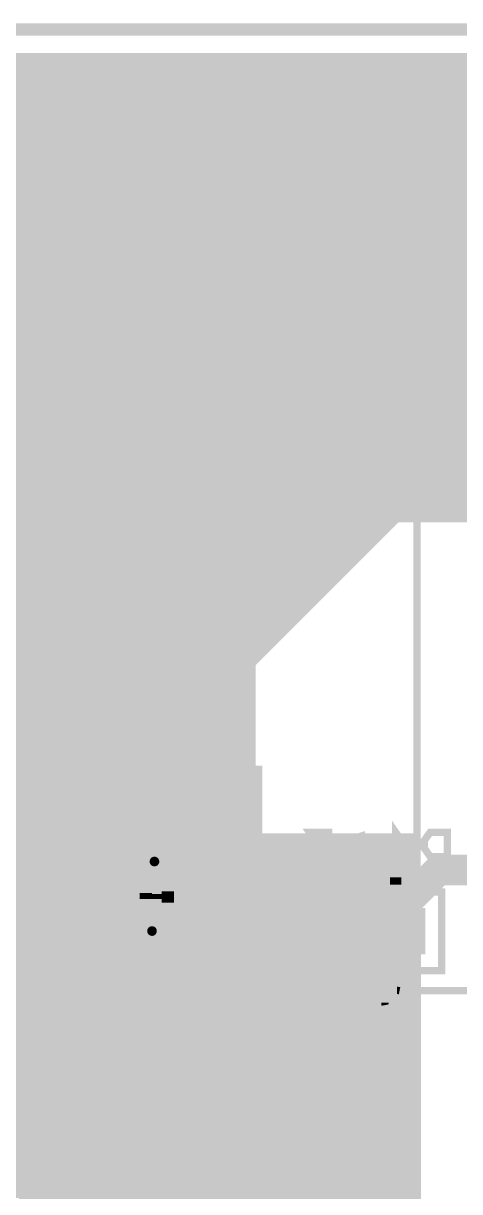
# Model space of a CAD drawing. Extents: x -20 to 155, y -92 to 168.
# Drawn here: x 30.21 to 39.3, y 143.8 to 168.13 of the extents above; entities that cross this region are included whole.
import ezdxf

# ---------------------------------------------------------------- set-up
doc = ezdxf.new("R2010")
doc.units = 0
doc.header["$MEASUREMENT"] = 0
doc.layers.get('0').update_dxf_attribs({"linetype": 'CONTINUOUS'})
for name, color, linetype in [('25-334-1_BOT', 7, 'CONTINUOUS'), ('25-334-1_DRD', 7, 'CONTINUOUS'), ('25-334-1_DRL', 2, 'CONTINUOUS'), ('25-334-1_IN1', 4, 'CONTINUOUS'), ('25-334-1_IN2', 3, 'CONTINUOUS'), ('25-334-1_SMB', 5, 'CONTINUOUS'), ('25-334-1_SMT', 10, 'CONTINUOUS'), ('25-334-1_SPB', 14, 'CONTINUOUS'), ('25-334-1_SSB', 12, 'CONTINUOUS'), ('25-334-1_SST', 11, 'CONTINUOUS'), ('25-334-1_TOP', 13, 'CONTINUOUS'), ('THRUHOLE_TAP', 7, 'CONTINUOUS')]:
    doc.layers.add(name, color=color, linetype=linetype)

# ---------------------------------------------------------------- blocks, each defined once
blk = doc.blocks.new('RECTANGLE_4')
blk.add_solid([(0.4064, 0.4826), (0.4064, -0.4826), (-0.4064, 0.4826), (-0.4064, -0.4826)])
blk = doc.blocks.new('ROUND_39')
at = {"const_width": 0.35052}
blk.add_lwpolyline([(-0.17526, 0, 1), (0.17526, 0, 1)], format="xyb", close=True, dxfattribs=at)
blk = doc.blocks.new('RECTANGLE_49')
blk.add_solid([(0.508, 0.9017), (0.508, -0.9017), (-0.508, 0.9017), (-0.508, -0.9017)])
blk = doc.blocks.new('RECTANGLE_66')
blk.add_solid([(0.72517, 0.32512), (0.72517, -0.32512), (-0.72517, 0.32512), (-0.72517, -0.32512)])
blk = doc.blocks.new('ROUND_85')
at = {"const_width": 0.10033}
blk.add_lwpolyline([(-0.050164, 0, 1), (0.050164, 0, 1)], format="xyb", close=True, dxfattribs=at)
blk = doc.blocks.new('ROUND_35')
at = {"const_width": 0.10033}
blk.add_lwpolyline([(-0.050164, 0, 1), (0.050164, 0, 1)], format="xyb", close=True, dxfattribs=at)

msp = doc.modelspace()

# ---------------------------------------------------------------- linework, layer by layer
at = {"layer": '25-334-1_BOT'}
for points, const_width in [([(57.785, 167.132), (6.985, 167.132), (6.985, 161.29), (-3.81, 150.495), (-3.81, 61.468)], 0.254), ([(30.2514, 167.132), (30.2514, 158.877)], 0.254), ([(30.48, 167.132), (30.48, 158.877)], 0.254), ([(30.7086, 167.132), (30.7086, 158.877)], 0.254), ([(30.9372, 167.132), (30.9372, 158.877)], 0.254), ([(31.1658, 167.132), (31.1658, 158.877)], 0.254), ([(31.3944, 167.132), (31.3944, 158.877)], 0.254), ([(31.623, 167.132), (31.623, 158.877)], 0.254), ([(31.8516, 167.132), (31.8516, 158.877)], 0.254), ([(32.0802, 167.132), (32.0802, 158.877)], 0.254), ([(32.3088, 167.132), (32.3088, 158.877)], 0.254), ([(32.5374, 167.132), (32.5374, 158.877)], 0.254), ([(32.766, 167.132), (32.766, 158.877)], 0.254), ([(32.9946, 167.132), (32.9946, 158.877)], 0.254), ([(33.2232, 167.132), (33.2232, 158.877)], 0.254), ([(33.4518, 167.132), (33.4518, 158.877)], 0.254), ([(33.6804, 167.132), (33.6804, 158.877)], 0.254), ([(33.909, 167.132), (33.909, 158.877)], 0.254), ([(34.1376, 167.132), (34.1376, 158.877)], 0.254), ([(34.3662, 167.132), (34.3662, 158.877)], 0.254), ([(34.5948, 167.132), (34.5948, 158.877)], 0.254), ([(34.8234, 167.132), (34.8234, 158.877)], 0.254), ([(35.052, 167.132), (35.052, 158.877)], 0.254), ([(35.2806, 167.132), (35.2806, 158.877)], 0.254), ([(35.5092, 167.132), (35.5092, 158.877)], 0.254), ([(35.7378, 167.132), (35.7378, 158.877)], 0.254), ([(35.9664, 167.132), (35.9664, 158.877)], 0.254), ([(36.195, 167.132), (36.195, 158.877)], 0.254), ([(36.4236, 167.132), (36.4236, 158.877)], 0.254), ([(36.6522, 167.132), (36.6522, 158.877)], 0.254), ([(36.8808, 167.132), (36.8808, 158.877)], 0.254), ([(37.1094, 167.132), (37.1094, 158.877)], 0.254), ([(37.338, 167.132), (37.338, 158.877)], 0.254), ([(37.5666, 167.132), (37.5666, 158.877)], 0.254), ([(37.7952, 167.132), (37.7952, 158.877)], 0.254), ([(38.0238, 167.132), (38.0238, 158.877)], 0.254), ([(38.2524, 167.132), (38.2524, 158.877)], 0.254), ([(38.481, 167.132), (38.481, 158.877)], 0.254), ([(38.7096, 167.132), (38.7096, 158.877)], 0.254), ([(38.9382, 167.132), (38.9382, 158.877)], 0.254), ([(39.1668, 167.132), (39.1668, 158.877)], 0.254), ([(39.3954, 167.132), (39.3954, 158.877)], 0.254), ([(58.0136, 166.9034), (6.985, 166.9034)], 0.254), ([(58.2422, 166.6748), (6.985, 166.6748)], 0.254), ([(58.4708, 166.4462), (6.985, 166.4462)], 0.254), ([(58.6994, 166.2176), (6.985, 166.2176)], 0.254), ([(58.928, 165.989), (6.985, 165.989)], 0.254), ([(59.1566, 165.7604), (6.985, 165.7604)], 0.254), ([(59.3852, 165.5318), (6.985, 165.5318)], 0.254), ([(59.6138, 165.3032), (6.985, 165.3032)], 0.254), ([(59.8424, 165.0746), (6.985, 165.0746)], 0.254), ([(60.071, 164.846), (6.985, 164.846)], 0.254), ([(60.2996, 164.6174), (6.985, 164.6174)], 0.254), ([(60.5282, 164.3888), (6.985, 164.3888)], 0.254), ([(60.7568, 164.1602), (6.985, 164.1602)], 0.254), ([(60.9854, 163.9316), (6.985, 163.9316)], 0.254), ([(61.214, 163.703), (6.985, 163.703)], 0.254), ([(61.4426, 163.4744), (6.985, 163.4744)], 0.254), ([(61.6712, 163.2458), (6.985, 163.2458)], 0.254), ([(61.8998, 163.0172), (6.985, 163.0172)], 0.254), ([(62.1284, 162.7886), (6.985, 162.7886)], 0.254), ([(62.357, 162.56), (6.985, 162.56)], 0.254), ([(62.5856, 162.3314), (6.985, 162.3314)], 0.254), ([(62.8142, 162.1028), (6.985, 162.1028)], 0.254), ([(63.0428, 161.8742), (6.985, 161.8742)], 0.254), ([(63.2714, 161.6456), (6.985, 161.6456)], 0.254), ([(63.7286, 161.1884), (6.8834, 161.1884)], 0.254), ([(63.5, 161.417), (6.985, 161.417)], 0.254), ([(63.9572, 160.9598), (6.6548, 160.9598)], 0.254), ([(64.1858, 160.7312), (6.4262, 160.7312)], 0.254), ([(64.4144, 160.5026), (6.1976, 160.5026)], 0.254), ([(64.643, 160.274), (5.969, 160.274)], 0.254), ([(64.8716, 160.0454), (5.7404, 160.0454)], 0.254), ([(64.897, 159.8168), (5.5118, 159.8168)], 0.254), ([(64.897, 159.5882), (5.2832, 159.5882)], 0.254), ([(64.897, 159.3596), (5.0546, 159.3596)], 0.254), ([(64.897, 159.131), (4.826, 159.131)], 0.254), ([(64.897, 158.9024), (19.07032, 158.9024)], 0.254), ([(45.339, 158.877), (26.797, 158.877)], 0.254), ([(32.9438, 151.765), (32.9438, 150.6728)], 0.635), ([(34.3662, 151.765), (34.6964, 151.4348), (34.6964, 149.225)], 0.635), ([(31.3436, 146.05), (29.972, 147.4216), (29.972, 150.114), (28.70454, 151.37892), (26.67, 151.37892)], 0.635), ([(38.1762, 149.225), (38.1762, 149.8092), (38.862, 150.495), (43.942, 150.495), (46.355, 148.082), (46.355, 134.62), (54.356, 126.619), (60.325, 126.619), (63.373, 123.571), (80.264, 123.571), (81.915, 121.92)], 0.635), ([(32.893, 149.225), (31.3436, 149.225)], 0.635), ([(32.893, 149.225), (31.3436, 149.225)], 0.635), ([(31.3436, 149.225), (32.893, 149.225)], 0.635), ([(36.7538, 149.225), (34.6964, 149.225)], 0.635), ([(36.7538, 149.225), (36.89604, 149.08276), (36.89604, 146.685)], 0.635), ([(38.1762, 149.225), (38.1762, 137.16)], 0.635), ([(31.3436, 146.05), (31.3436, 142.875)], 0.635), ([(36.89604, 145.415), (35.941, 145.415), (35.306, 146.05), (34.6964, 146.05)], 0.635), ([(36.89604, 144.145), (35.9664, 144.145), (34.6964, 142.875)], 0.635)]:
    msp.add_lwpolyline(points, dxfattribs=dict(at, const_width=const_width))
at = {"layer": '25-334-1_DRD', "const_width": 0.254}
for points in [[(-14.9987, 168.00068), (-14.9987, -4.99872), (155.00096, -4.99872), (155.00096, 168.00068), (-14.9987, 168.00068)], [(33.5788, 151.3078), (32.3088, 150.0378)], [(33.5788, 150.0378), (32.3088, 151.3078)], [(33.528, 149.86), (32.258, 148.59)], [(33.528, 148.59), (32.258, 149.86)], [(33.528, 149.86), (32.258, 148.59)], [(33.528, 148.59), (32.258, 149.86)], [(33.528, 149.86), (32.258, 148.59)], [(33.528, 148.59), (32.258, 149.86)]]:
    msp.add_lwpolyline(points, dxfattribs=at)
at = {"layer": '25-334-1_DRL', "const_width": 0.254}
msp.add_lwpolyline([(-14.9987, 168.00068), (-14.9987, -4.99872), (155.00096, -4.99872), (155.00096, 168.00068), (-14.9987, 168.00068)], dxfattribs=at)
at = {"layer": '25-334-1_IN1'}
for points, const_width in [([(64.897, 167.386), (6.731, 167.386)], 0.254), ([(30.1244, 167.386), (30.1244, 157.988)], 0.254), ([(30.353, 167.386), (30.353, 157.988)], 0.254), ([(30.5816, 167.386), (30.5816, 157.988)], 0.254), ([(30.8102, 167.386), (30.8102, 157.988)], 0.254), ([(31.0388, 167.386), (31.0388, 157.988)], 0.254), ([(31.2674, 167.386), (31.2674, 157.988)], 0.254), ([(31.496, 167.386), (31.496, 157.988)], 0.254), ([(31.7246, 167.386), (31.7246, 157.988)], 0.254), ([(31.9532, 167.386), (31.9532, 157.988)], 0.254), ([(32.1818, 167.386), (32.1818, 157.988)], 0.254), ([(32.4104, 167.386), (32.4104, 157.988)], 0.254), ([(32.639, 167.386), (32.639, 157.988)], 0.254), ([(32.8676, 167.386), (32.8676, 157.988)], 0.254), ([(33.0962, 167.386), (33.0962, 157.988)], 0.254), ([(33.3248, 167.386), (33.3248, 157.988)], 0.254), ([(33.5534, 167.386), (33.5534, 157.988)], 0.254), ([(33.782, 167.386), (33.782, 157.988)], 0.254), ([(34.0106, 167.386), (34.0106, 157.988)], 0.254), ([(34.2392, 167.386), (34.2392, 157.988)], 0.254), ([(34.4678, 167.386), (34.4678, 157.988)], 0.254), ([(34.6964, 167.386), (34.6964, 157.988)], 0.254), ([(34.925, 167.386), (34.925, 157.988)], 0.254), ([(35.1536, 167.386), (35.1536, 157.988)], 0.254), ([(35.3822, 167.386), (35.3822, 157.988)], 0.254), ([(35.6108, 167.386), (35.6108, 157.988)], 0.254), ([(35.8394, 167.386), (35.8394, 157.988)], 0.254), ([(36.068, 167.386), (36.068, 157.988)], 0.254), ([(36.2966, 167.386), (36.2966, 157.988)], 0.254), ([(36.5252, 167.386), (36.5252, 157.988)], 0.254), ([(36.7538, 167.386), (36.7538, 157.988)], 0.254), ([(36.9824, 167.386), (36.9824, 157.988)], 0.254), ([(37.211, 167.386), (37.211, 157.988)], 0.254), ([(37.4396, 167.386), (37.4396, 157.988)], 0.254), ([(37.6682, 167.386), (37.6682, 157.988)], 0.254), ([(37.8968, 167.386), (37.8968, 157.988)], 0.254), ([(38.1254, 167.386), (38.1254, 157.988)], 0.254), ([(38.354, 167.386), (38.354, 157.988)], 0.254), ([(38.5826, 167.386), (38.5826, 157.988)], 0.254), ([(38.8112, 167.386), (38.8112, 157.988)], 0.254), ([(39.0398, 167.386), (39.0398, 157.988)], 0.254), ([(39.2684, 167.386), (39.2684, 157.988)], 0.254), ([(64.897, 167.1828), (6.731, 167.1828)], 0.254), ([(64.897, 166.9542), (6.731, 166.9542)], 0.254), ([(64.897, 166.7256), (6.731, 166.7256)], 0.254), ([(64.897, 166.497), (6.731, 166.497)], 0.254), ([(64.897, 166.2684), (6.731, 166.2684)], 0.254), ([(64.897, 166.0398), (6.731, 166.0398)], 0.254), ([(64.897, 165.8112), (6.731, 165.8112)], 0.254), ([(64.897, 165.5826), (6.731, 165.5826)], 0.254), ([(64.897, 165.354), (6.731, 165.354)], 0.254), ([(64.897, 165.1254), (6.731, 165.1254)], 0.254), ([(64.897, 164.8968), (6.731, 164.8968)], 0.254), ([(64.897, 164.6682), (6.731, 164.6682)], 0.254), ([(64.897, 164.4396), (6.731, 164.4396)], 0.254), ([(64.897, 164.211), (6.731, 164.211)], 0.254), ([(64.897, 163.9824), (6.731, 163.9824)], 0.254), ([(64.897, 163.7538), (6.731, 163.7538)], 0.254), ([(64.897, 163.5252), (6.731, 163.5252)], 0.254), ([(64.897, 163.2966), (6.731, 163.2966)], 0.254), ([(64.897, 163.068), (6.731, 163.068)], 0.254), ([(64.897, 162.8394), (6.731, 162.8394)], 0.254), ([(64.897, 162.6108), (6.731, 162.6108)], 0.254), ([(64.897, 162.3822), (6.731, 162.3822)], 0.254), ([(64.897, 162.1536), (6.731, 162.1536)], 0.254), ([(64.897, 161.925), (6.731, 161.925)], 0.254), ([(64.897, 161.6964), (6.731, 161.6964)], 0.254), ([(64.897, 161.4678), (6.731, 161.4678)], 0.254), ([(64.897, 161.2392), (6.731, 161.2392)], 0.254), ([(64.897, 161.0106), (6.7056, 161.0106)], 0.254), ([(64.897, 160.782), (6.477, 160.782)], 0.254), ([(64.897, 160.5534), (6.2484, 160.5534)], 0.254), ([(64.897, 160.3248), (6.0198, 160.3248)], 0.254), ([(64.897, 160.0962), (5.7912, 160.0962)], 0.254), ([(64.897, 159.8676), (5.5626, 159.8676)], 0.254), ([(64.897, 159.639), (5.334, 159.639)], 0.254), ([(64.897, 159.4104), (5.1054, 159.4104)], 0.254), ([(64.897, 159.1818), (4.8768, 159.1818)], 0.254), ([(64.897, 158.9532), (18.79854, 158.9532)], 0.254), ([(64.897, 158.7246), (19.58848, 158.7246)], 0.254), ([(64.897, 158.496), (19.99742, 158.496)], 0.254), ([(64.897, 158.2674), (20.29206, 158.2674)], 0.254), ([(64.897, 158.0388), (20.52066, 158.0388)], 0.254), ([(46.355, 157.988), (29.083, 157.988), (23.495, 152.4), (23.495, 72.771), (13.843, 72.771), (13.843, 70.485), (-3.937, 70.485)], 0.254), ([(31.115, 151.13), (31.115, 59.944)], 0.254), ([(38.354, 151.13), (31.115, 151.13)], 0.254), ([(31.3436, 151.13), (31.3436, 59.944)], 0.254), ([(31.5722, 151.13), (31.5722, 59.944)], 0.254), ([(31.8008, 151.13), (31.8008, 59.944)], 0.254), ([(32.0294, 151.13), (32.0294, 59.944)], 0.254), ([(32.258, 151.13), (32.258, 59.944)], 0.254), ([(32.4866, 151.13), (32.4866, 134.40664)], 0.254), ([(32.7152, 151.13), (32.7152, 134.59206)], 0.254), ([(32.9438, 151.13), (32.9438, 134.66064)], 0.254), ([(33.1724, 151.13), (33.1724, 134.64794)], 0.254), ([(33.401, 151.13), (33.401, 134.54888)], 0.254), ([(33.6296, 151.13), (33.6296, 134.28472)], 0.254), ([(33.8582, 151.13), (33.8582, 59.944)], 0.254), ([(34.0868, 151.13), (34.0868, 59.944)], 0.254), ([(34.3154, 151.13), (34.3154, 59.944)], 0.254), ([(34.544, 151.13), (34.544, 59.944)], 0.254), ([(34.7726, 151.13), (34.7726, 59.944)], 0.254), ([(35.0012, 151.13), (35.0012, 59.944)], 0.254), ([(35.2298, 151.13), (35.2298, 59.944)], 0.254), ([(35.4584, 151.13), (35.4584, 59.944)], 0.254), ([(35.687, 151.13), (35.687, 59.944)], 0.254), ([(35.9156, 151.13), (35.9156, 59.944)], 0.254), ([(36.1442, 151.13), (36.1442, 59.944)], 0.254), ([(36.3728, 151.13), (36.3728, 59.944)], 0.254), ([(36.6014, 151.13), (36.6014, 59.944)], 0.254), ([(36.83, 151.13), (36.83, 59.944)], 0.254), ([(37.0586, 151.13), (37.0586, 59.944)], 0.254), ([(37.2872, 151.13), (37.2872, 59.944)], 0.254), ([(37.5158, 151.13), (37.5158, 59.944)], 0.254), ([(37.7444, 151.13), (37.7444, 59.944)], 0.254), ([(37.973, 151.13), (37.973, 59.944)], 0.254), ([(38.2016, 151.13), (38.2016, 59.944)], 0.254), ([(38.354, 151.13), (38.354, 59.944)], 0.254), ([(38.354, 150.9268), (31.115, 150.9268)], 0.254), ([(38.354, 150.6982), (31.115, 150.6982)], 0.254), ([(38.354, 150.4696), (31.115, 150.4696)], 0.254), ([(38.354, 150.241), (31.115, 150.241)], 0.254), ([(38.354, 150.0124), (31.115, 150.0124)], 0.254), ([(38.354, 149.7838), (31.115, 149.7838)], 0.254), ([(38.354, 149.5552), (31.115, 149.5552)], 0.254), ([(26.67, 148.83892), (32.50692, 148.83892), (32.893, 149.225)], 0.635), ([(38.354, 149.3266), (31.115, 149.3266)], 0.254), ([(38.354, 149.098), (31.115, 149.098)], 0.254), ([(38.354, 148.8694), (31.115, 148.8694)], 0.254), ([(38.354, 148.6408), (31.115, 148.6408)], 0.254), ([(38.354, 148.4122), (31.115, 148.4122)], 0.254), ([(38.354, 148.1836), (31.115, 148.1836)], 0.254), ([(38.354, 147.955), (31.115, 147.955)], 0.254), ([(38.354, 147.7264), (31.115, 147.7264)], 0.254), ([(38.354, 147.4978), (31.115, 147.4978)], 0.254), ([(38.354, 147.2692), (31.115, 147.2692)], 0.254), ([(38.354, 147.0406), (31.115, 147.0406)], 0.254), ([(38.354, 146.812), (31.115, 146.812)], 0.254), ([(38.354, 146.5834), (31.115, 146.5834)], 0.254), ([(38.354, 146.3548), (31.115, 146.3548)], 0.254), ([(38.354, 146.1262), (31.115, 146.1262)], 0.254), ([(38.354, 145.8976), (31.115, 145.8976)], 0.254), ([(38.354, 145.669), (31.115, 145.669)], 0.254), ([(38.354, 145.4404), (31.115, 145.4404)], 0.254), ([(38.354, 145.2118), (31.115, 145.2118)], 0.254), ([(38.354, 144.9832), (31.115, 144.9832)], 0.254), ([(38.354, 144.7546), (31.115, 144.7546)], 0.254), ([(38.354, 144.526), (31.115, 144.526)], 0.254), ([(38.354, 144.2974), (31.115, 144.2974)], 0.254), ([(38.354, 144.0688), (31.115, 144.0688)], 0.254), ([(38.354, 143.8402), (31.115, 143.8402)], 0.254)]:
    msp.add_lwpolyline(points, dxfattribs=dict(at, const_width=const_width))
at = {"layer": '25-334-1_IN2', "const_width": 0.254}
for points in [[(144.018, 167.259), (3.175, 167.259), (3.175, 160.147), (-3.81, 160.147), (-3.81, -4.572)], [(144.018, 167.1066), (3.175, 167.1066)], [(30.2514, 167.259), (30.2514, 134.6327)], [(30.48, 167.259), (30.48, 134.6327)], [(30.7086, 167.259), (30.7086, 134.6327)], [(30.9372, 167.259), (30.9372, 134.6327)], [(31.1658, 167.259), (31.1658, 134.6327)], [(31.3944, 167.259), (31.3944, 134.6327)], [(31.623, 167.259), (31.623, 134.6327)], [(31.8516, 167.259), (31.8516, 134.6327)], [(32.0802, 167.259), (32.0802, 134.6327)], [(32.3088, 167.259), (32.3088, 150.9141)], [(32.5374, 167.259), (32.5374, 151.21636)], [(32.766, 167.259), (32.766, 151.32812)], [(32.9946, 167.259), (32.9946, 151.35098)], [(33.2232, 167.259), (33.2232, 151.29256)], [(33.4518, 167.259), (33.4518, 151.12492)], [(33.6804, 167.259), (33.6804, 139.27836)], [(33.909, 167.259), (33.909, 139.20216)], [(34.1376, 167.259), (34.1376, 138.99388)], [(34.3662, 167.259), (34.3662, 55.118)], [(34.5948, 167.259), (34.5948, 55.118)], [(34.8234, 167.259), (34.8234, 55.118)], [(35.052, 167.259), (35.052, 154.94)], [(35.2806, 167.259), (35.2806, 155.1686)], [(35.5092, 167.259), (35.5092, 155.3972)], [(35.7378, 167.259), (35.7378, 155.6258)], [(35.9664, 167.259), (35.9664, 155.8544)], [(36.195, 167.259), (36.195, 156.083)], [(36.4236, 167.259), (36.4236, 156.3116)], [(36.6522, 167.259), (36.6522, 156.5402)], [(36.8808, 167.259), (36.8808, 156.7688)], [(37.1094, 167.259), (37.1094, 156.9974)], [(37.338, 167.259), (37.338, 157.226)], [(37.5666, 167.259), (37.5666, 157.4546)], [(37.7952, 167.259), (37.7952, 157.6832)], [(38.0238, 167.259), (38.0238, 157.861)], [(38.2524, 167.259), (38.2524, 157.861)], [(38.481, 167.259), (38.481, 157.861)], [(38.7096, 167.259), (38.7096, 157.861)], [(38.9382, 167.259), (38.9382, 157.861)], [(39.1668, 167.259), (39.1668, 157.861)], [(39.3954, 167.259), (39.3954, 157.861)], [(144.018, 166.878), (3.175, 166.878)], [(144.018, 166.6494), (3.175, 166.6494)], [(144.018, 166.4208), (3.175, 166.4208)], [(144.018, 166.1922), (3.175, 166.1922)], [(144.018, 165.9636), (3.175, 165.9636)], [(144.018, 165.735), (3.175, 165.735)], [(144.018, 165.5064), (3.175, 165.5064)], [(144.018, 165.2778), (3.175, 165.2778)], [(144.018, 165.0492), (3.175, 165.0492)], [(97.20072, 164.8206), (3.175, 164.8206)], [(96.86798, 164.592), (3.175, 164.592)], [(96.67494, 164.3634), (3.175, 164.3634)], [(96.55048, 164.1348), (3.175, 164.1348)], [(96.47682, 163.9062), (3.175, 163.9062)], [(96.44634, 163.6776), (3.175, 163.6776)], [(96.45396, 163.449), (3.175, 163.449)], [(96.49968, 163.2204), (3.175, 163.2204)], [(96.59366, 162.9918), (3.175, 162.9918)], [(96.74352, 162.7632), (3.175, 162.7632)], [(96.97974, 162.5346), (3.175, 162.5346)], [(97.45472, 162.306), (3.175, 162.306)], [(133.11632, 162.0774), (3.175, 162.0774)], [(133.11886, 161.8488), (3.175, 161.8488)], [(133.11886, 161.6202), (3.175, 161.6202)], [(133.1214, 161.3916), (3.175, 161.3916)], [(133.12394, 161.163), (3.175, 161.163)], [(133.12394, 160.9344), (3.175, 160.9344)], [(133.12648, 160.7058), (3.175, 160.7058)], [(133.12902, 160.4772), (3.175, 160.4772)], [(133.12902, 160.2486), (3.175, 160.2486)], [(133.13156, 160.02), (-3.81, 160.02)], [(133.1341, 159.7914), (-3.81, 159.7914)], [(133.1341, 159.5628), (-3.81, 159.5628)], [(133.13664, 159.3342), (-3.81, 159.3342)], [(133.13918, 159.1056), (-3.81, 159.1056)], [(133.13918, 158.877), (19.16938, 158.877)], [(133.14172, 158.6484), (19.74342, 158.6484)], [(133.14426, 158.4198), (20.1041, 158.4198)], [(133.14426, 158.1912), (20.37334, 158.1912)], [(133.1468, 157.9626), (20.5867, 157.9626)], [(37.973, 157.861), (34.925, 154.813)], [(89.789, 157.861), (37.973, 157.861)], [(37.846, 157.734), (20.75942, 157.734)], [(37.6174, 157.5054), (20.89912, 157.5054)], [(37.3888, 157.2768), (21.01088, 157.2768)], [(37.1602, 157.0482), (21.09724, 157.0482)], [(36.9316, 156.8196), (21.16328, 156.8196)], [(36.703, 156.591), (21.209, 156.591)], [(36.4744, 156.3624), (21.23694, 156.3624)], [(36.2458, 156.1338), (21.24456, 156.1338)], [(36.0172, 155.9052), (21.2344, 155.9052)], [(35.7886, 155.6766), (21.20392, 155.6766)], [(35.56, 155.448), (21.15566, 155.448)], [(35.3314, 155.2194), (21.08708, 155.2194)], [(35.1028, 154.9908), (20.99564, 154.9908)], [(34.925, 154.7622), (20.88134, 154.7622)], [(34.925, 154.813), (34.925, 55.118)], [(34.925, 154.5336), (20.73656, 154.5336)], [(34.925, 154.305), (20.55876, 154.305)], [(34.925, 154.0764), (20.34032, 154.0764)], [(34.925, 153.8478), (20.06092, 153.8478)], [(34.925, 153.6192), (19.67992, 153.6192)], [(34.925, 153.162), (12.827, 153.162)], [(34.925, 153.3906), (19.04238, 153.3906)], [(34.925, 152.9334), (12.827, 152.9334)], [(34.925, 152.7048), (27.20848, 152.7048)], [(34.925, 152.4762), (27.58694, 152.4762)], [(34.925, 152.2476), (27.80538, 152.2476)], [(34.925, 152.019), (27.94762, 152.019)], [(34.925, 151.7904), (28.03906, 151.7904)], [(34.925, 151.5618), (28.08732, 151.5618)], [(32.78124, 151.3332), (28.10002, 151.3332)], [(34.925, 151.3332), (33.10382, 151.3332)], [(32.41802, 151.1046), (28.07208, 151.1046)], [(34.925, 151.1046), (33.46958, 151.1046)], [(32.29356, 150.876), (28.00858, 150.876)], [(34.925, 150.876), (33.5915, 150.876)], [(32.26308, 150.6474), (27.89682, 150.6474)], [(34.925, 150.6474), (33.62198, 150.6474)], [(32.31388, 150.4188), (27.72918, 150.4188)], [(32.3088, 150.42896), (32.3088, 149.57298)], [(34.925, 150.4188), (33.57372, 150.4188)], [(32.46374, 150.1902), (27.46248, 150.1902)], [(32.5374, 150.1267), (32.5374, 149.80412)], [(32.766, 150.01494), (32.766, 149.89302)], [(32.9946, 149.99462), (32.9946, 149.89556)], [(33.2232, 150.05304), (33.2232, 149.81936)], [(34.925, 150.1902), (33.42132, 150.1902)], [(33.4518, 150.22068), (33.4518, 149.61108)], [(34.925, 149.9616), (27.55646, 149.9616)], [(32.44088, 149.733), (27.78506, 149.733)], [(32.27324, 149.5044), (27.93492, 149.5044)], [(34.925, 149.733), (33.34512, 149.733)], [(34.925, 149.5044), (33.51276, 149.5044)], [(32.21482, 149.2758), (28.03144, 149.2758)], [(34.925, 149.2758), (33.57118, 149.2758)], [(32.23514, 149.0472), (28.08478, 149.0472)], [(34.925, 149.0472), (33.54832, 149.0472)], [(32.3469, 148.8186), (28.10002, 148.8186)], [(32.3088, 148.87702), (32.3088, 134.6327)], [(34.925, 148.8186), (33.43656, 148.8186)], [(33.4518, 148.83638), (33.4518, 139.27582)], [(32.64916, 148.59), (28.07716, 148.59)], [(32.5374, 148.64588), (32.5374, 137.63752)], [(32.766, 148.55698), (32.766, 137.78992)], [(32.9946, 148.5519), (32.9946, 138.95578)], [(34.925, 148.59), (33.1343, 148.59)], [(33.2232, 148.63064), (33.2232, 139.18692)], [(34.925, 148.3614), (28.0162, 148.3614)], [(34.925, 148.1328), (27.91206, 148.1328)], [(34.925, 147.9042), (27.75204, 147.9042)], [(34.925, 147.6756), (27.50058, 147.6756)], [(34.925, 147.447), (26.99512, 147.447)], [(34.925, 147.2184), (24.12238, 147.2184)], [(34.925, 146.9898), (23.89378, 146.9898)], [(34.925, 146.7612), (23.66518, 146.7612)], [(34.925, 146.5326), (23.43658, 146.5326)], [(34.925, 146.304), (23.20798, 146.304)], [(34.925, 146.0754), (22.97938, 146.0754)], [(34.925, 145.6182), (22.52218, 145.6182)], [(34.925, 145.8468), (22.75078, 145.8468)], [(34.925, 145.3896), (22.29358, 145.3896)], [(34.925, 145.161), (22.06498, 145.161)], [(34.925, 144.9324), (21.83638, 144.9324)], [(34.925, 144.7038), (21.60778, 144.7038)], [(34.925, 144.4752), (21.37918, 144.4752)], [(34.925, 144.2466), (29.21, 144.2466)], [(34.925, 144.018), (29.21, 144.018)], [(34.925, 143.7894), (29.21, 143.7894)]]:
    msp.add_lwpolyline(points, dxfattribs=at)
for points in [[(32.9438, 151.35352, 0.4142136), (32.26308, 150.6728)], [(33.62452, 150.6728, 0.4142136), (32.9438, 151.35352)], [(32.26308, 150.6728, 0.4142136), (32.9438, 149.99208)], [(32.9438, 149.99208, 0.4142136), (33.62452, 150.6728)], [(32.893, 149.90572, 0.4142136), (32.21228, 149.225)], [(32.893, 149.90572, 0.4142136), (32.21228, 149.225)], [(32.893, 149.90572, 0.4142136), (32.21228, 149.225)], [(33.57372, 149.225, 0.4142136), (32.893, 149.90572)], [(33.57372, 149.225, 0.4142136), (32.893, 149.90572)], [(33.57372, 149.225, 0.4142136), (32.893, 149.90572)], [(32.21228, 149.225, 0.4142136), (32.893, 148.54428)], [(32.21228, 149.225, 0.4142136), (32.893, 148.54428)], [(32.21228, 149.225, 0.4142136), (32.893, 148.54428)], [(32.893, 148.54428, 0.4142136), (33.57372, 149.225)], [(32.893, 148.54428, 0.4142136), (33.57372, 149.225)], [(32.893, 148.54428, 0.4142136), (33.57372, 149.225)]]:
    msp.add_lwpolyline(points, format="xyb", dxfattribs=at)
at = {"layer": '25-334-1_SMB', "const_width": 4.99872}
msp.add_lwpolyline([(60.833, 133.477), (60.833, 158.623), (56.007, 163.449), (14.351, 163.449), (-0.381, 148.717), (-0.381, 27.051), (25.019, 27.051)], dxfattribs=at)
at = {"layer": '25-334-1_SMT', "const_width": 4.99872}
msp.add_lwpolyline([(132.207, -1.651), (10.033, -1.651), (-0.508, 8.89), (-0.508, 153.67), (9.398, 163.576), (126.365, 163.576), (126.365, 151.384)], dxfattribs=at)
at = {"layer": '25-334-1_SSB', "const_width": 0.1524}
for points in [[(32.66186, 153.34742), (32.6009, 153.51506), (32.6009, 153.68524), (32.66186, 153.85542), (33.01746, 153.85542), (33.07588, 153.68524), (33.07588, 153.51506), (33.01746, 153.34742), (32.66186, 153.34742), (32.6009, 153.17724), (32.6009, 153.00706), (32.66186, 152.83942), (33.01746, 152.83942), (33.07588, 153.00706), (33.07588, 153.17724), (33.01746, 153.34742)], [(33.50006, 153.34742), (33.4391, 153.51506), (33.4391, 153.68524), (33.50006, 153.85542), (33.85566, 153.85542), (33.91408, 153.68524), (33.91408, 153.51506), (33.85566, 153.34742), (33.50006, 153.34742), (33.4391, 153.17724), (33.4391, 153.00706), (33.50006, 152.83942), (33.85566, 152.83942), (33.91408, 153.00706), (33.91408, 153.17724), (33.85566, 153.34742)], [(34.2773, 153.00706), (34.33826, 152.83942), (34.69386, 152.83942), (34.75228, 153.00706), (34.75228, 153.68524), (34.69386, 153.85542), (34.33826, 153.85542), (34.2773, 153.68524)], [(32.1945, 152.5905), (35.1155, 152.5905), (35.1155, 150.9522), (32.1945, 150.9522), (32.1945, 152.5905)], [(36.64712, 150.43658), (36.52774, 150.2664), (36.29152, 150.2664), (36.17214, 150.43658), (36.17214, 150.60676), (36.40836, 150.94458), (36.17214, 151.2824), (36.64712, 151.2824)], [(37.42436, 150.7744), (37.06876, 150.7744), (37.01034, 150.60676), (37.01034, 150.43658), (37.06876, 150.2664), (37.42436, 150.2664), (37.48532, 150.43658), (37.48532, 150.60676), (37.24656, 151.2824)], [(37.96792, 150.2664), (37.96792, 151.2824), (38.08476, 151.11476)], [(39.04234, 150.7744), (38.68674, 150.7744), (38.56736, 150.94458), (38.56736, 151.11476), (38.68674, 151.2824), (39.04234, 151.2824), (39.04234, 150.2664)], [(38.74516, 150.7744), (38.56736, 150.2664)], [(30.353, 150.622), (30.353, 147.828), (35.687, 147.828), (35.687, 150.622), (30.353, 150.622)], [(38.9255, 148.3995), (36.0045, 148.3995), (36.0045, 150.0378), (38.9255, 150.0378), (38.9255, 148.3995)], [(37.84854, 150.2664), (38.08476, 150.2664)], [(38.0492, 147.98294), (40.64762, 147.98294)], [(37.74948, 141.88948), (37.74948, 147.68322)], [(35.687, 144.653), (35.687, 147.447), (30.353, 147.447), (30.353, 144.653), (35.687, 144.653)], [(35.687, 141.478), (35.687, 144.272), (30.353, 144.272), (30.353, 141.478), (35.687, 141.478)]]:
    msp.add_lwpolyline(points, dxfattribs=at)
for points in [[(37.9984, 147.98802, 0.4142136), (37.7444, 147.73402)], [(38.0492, 147.98294, 0.0503718), (37.9984, 147.98807)], [(37.7444, 147.73402, 0.0503736), (37.74953, 147.68323)]]:
    msp.add_lwpolyline(points, format="xyb", dxfattribs=at)
at = {"layer": '25-334-1_SST', "const_width": 0.1524}
for points in [[(-1.58496, 83.14944), (38.41496, 83.14944), (38.41496, 158.15056), (-1.58496, 158.15056), (-1.58496, 83.14944)], [(29.54782, 146.75358), (29.38018, 146.69262), (29.38018, 146.4564), (29.54782, 146.39798), (29.718, 146.2786), (30.226, 146.2786), (30.39618, 146.33702), (30.39618, 146.69262), (30.226, 146.75358), (29.54782, 146.75358)], [(29.54782, 145.91538), (29.38018, 145.85442), (29.38018, 145.49882), (29.54782, 145.4404), (29.88818, 145.4404), (30.05582, 145.55978), (30.05582, 145.91538), (30.39618, 145.91538), (30.39618, 145.4404)]]:
    msp.add_lwpolyline(points, dxfattribs=at)
at = {"layer": '25-334-1_TOP', "const_width": 0.254}
for points in [[(133.223, 167.259), (-3.81, 167.259)], [(133.223, 167.1066), (-3.81, 167.1066)], [(30.2514, 167.259), (30.2514, 154.7114)], [(30.48, 167.259), (30.48, 154.94)], [(30.7086, 167.259), (30.7086, 155.1686)], [(30.9372, 167.259), (30.9372, 155.3972)], [(31.1658, 167.259), (31.1658, 155.6258)], [(31.3944, 167.259), (31.3944, 155.8544)], [(31.623, 167.259), (31.623, 156.083)], [(31.8516, 167.259), (31.8516, 156.3116)], [(32.0802, 167.259), (32.0802, 156.5402)], [(32.3088, 167.259), (32.3088, 156.7688)], [(32.5374, 167.259), (32.5374, 156.9974)], [(32.766, 167.259), (32.766, 157.226)], [(32.9946, 167.259), (32.9946, 157.4546)], [(33.2232, 167.259), (33.2232, 157.6832)], [(33.4518, 167.259), (33.4518, 157.861)], [(33.6804, 167.259), (33.6804, 157.861)], [(33.909, 167.259), (33.909, 157.861)], [(34.1376, 167.259), (34.1376, 157.861)], [(34.3662, 167.259), (34.3662, 157.861)], [(34.5948, 167.259), (34.5948, 157.861)], [(34.8234, 167.259), (34.8234, 157.861)], [(35.052, 167.259), (35.052, 157.861)], [(35.2806, 167.259), (35.2806, 157.861)], [(35.5092, 167.259), (35.5092, 157.861)], [(35.7378, 167.259), (35.7378, 157.861)], [(35.9664, 167.259), (35.9664, 157.861)], [(36.195, 167.259), (36.195, 157.861)], [(36.4236, 167.259), (36.4236, 157.861)], [(36.6522, 167.259), (36.6522, 157.861)], [(36.8808, 167.259), (36.8808, 157.861)], [(37.1094, 167.259), (37.1094, 157.861)], [(37.338, 167.259), (37.338, 157.861)], [(37.5666, 167.259), (37.5666, 157.861)], [(37.7952, 167.259), (37.7952, 157.861)], [(38.0238, 167.259), (38.0238, 157.861)], [(38.2524, 167.259), (38.2524, 157.861)], [(38.481, 167.259), (38.481, 157.861)], [(38.7096, 167.259), (38.7096, 157.861)], [(38.9382, 167.259), (38.9382, 157.861)], [(39.1668, 167.259), (39.1668, 157.861)], [(39.3954, 167.259), (39.3954, 157.861)], [(133.223, 166.878), (0.98044, 166.878)], [(133.223, 166.6494), (1.6383, 166.6494)], [(133.223, 166.4208), (2.07264, 166.4208)], [(133.223, 166.1922), (2.41046, 166.1922)], [(133.223, 165.9636), (2.68732, 165.9636)], [(133.223, 165.735), (2.91846, 165.735)], [(133.223, 165.5064), (3.11658, 165.5064)], [(133.223, 165.2778), (3.28676, 165.2778)], [(133.223, 165.0492), (3.43408, 165.0492)], [(97.20072, 164.8206), (3.56108, 164.8206)], [(96.86798, 164.592), (3.6703, 164.592)], [(96.67494, 164.3634), (3.7592, 164.3634)], [(96.55048, 164.1348), (3.8354, 164.1348)], [(96.47682, 163.9062), (3.89636, 163.9062)], [(96.44634, 163.6776), (3.94208, 163.6776)], [(96.45396, 163.449), (3.9751, 163.449)], [(96.49968, 163.2204), (3.99288, 163.2204)], [(96.59366, 162.9918), (4.0005, 162.9918)], [(96.74352, 162.7632), (3.99288, 162.7632)], [(96.97974, 162.5346), (3.97256, 162.5346)], [(97.45472, 162.306), (3.93954, 162.306)], [(133.223, 162.0774), (3.89128, 162.0774)], [(133.223, 161.8488), (3.83032, 161.8488)], [(133.223, 161.6202), (3.75412, 161.6202)], [(133.223, 161.3916), (3.66268, 161.3916)], [(133.223, 160.9344), (3.42646, 160.9344)], [(133.223, 161.163), (3.55346, 161.163)], [(133.223, 160.7058), (3.2766, 160.7058)], [(133.223, 160.4772), (3.10388, 160.4772)], [(133.223, 160.2486), (2.90322, 160.2486)], [(133.223, 160.02), (2.66954, 160.02)], [(133.223, 159.7914), (2.39014, 159.7914)], [(133.223, 159.5628), (2.04724, 159.5628)], [(133.223, 159.3342), (1.60274, 159.3342)], [(133.223, 159.1056), (0.91694, 159.1056)], [(133.223, 158.877), (19.16938, 158.877)], [(133.223, 158.6484), (19.74342, 158.6484)], [(133.223, 158.4198), (20.1041, 158.4198)], [(133.223, 158.1912), (20.37334, 158.1912)], [(133.223, 157.9626), (20.5867, 157.9626)], [(89.789, 157.861), (33.401, 157.861), (29.21, 153.67), (23.876, 153.67), (23.876, 147.193)], [(33.274, 157.734), (20.75942, 157.734)], [(33.0454, 157.5054), (20.89912, 157.5054)], [(32.8168, 157.2768), (21.01088, 157.2768)], [(32.5882, 157.0482), (21.09724, 157.0482)], [(32.3596, 156.8196), (21.16328, 156.8196)], [(32.131, 156.591), (21.209, 156.591)], [(31.9024, 156.3624), (21.23694, 156.3624)], [(31.6738, 156.1338), (21.24456, 156.1338)], [(31.4452, 155.9052), (21.2344, 155.9052)], [(31.2166, 155.6766), (21.20392, 155.6766)], [(30.988, 155.448), (21.15566, 155.448)], [(30.7594, 155.2194), (21.08708, 155.2194)], [(30.5308, 154.9908), (20.99564, 154.9908)], [(30.3022, 154.7622), (20.88134, 154.7622)]]:
    msp.add_lwpolyline(points, dxfattribs=at)

# ---------------------------------------------------------------- block references
at = {"layer": '25-334-1_BOT'}
for name, p in [('RECTANGLE_4', (32.9438, 151.765)), ('RECTANGLE_4', (34.3662, 151.765)), ('ROUND_39', (32.9438, 150.6728)), ('RECTANGLE_49', (31.3436, 149.225)), ('RECTANGLE_49', (34.6964, 149.225)), ('RECTANGLE_4', (36.7538, 149.225)), ('RECTANGLE_4', (38.1762, 149.225)), ('ROUND_39', (32.893, 149.225)), ('RECTANGLE_49', (31.3436, 146.05)), ('RECTANGLE_49', (34.6964, 146.05)), ('RECTANGLE_66', (36.89604, 146.685)), ('RECTANGLE_66', (36.89604, 145.415)), ('RECTANGLE_66', (36.89604, 144.145))]:
    msp.add_blockref(name, p, dxfattribs=at)
at = {"layer": '25-334-1_DRL'}
for p in [(32.9438, 150.6728), (32.893, 149.225)]:
    msp.add_blockref('ROUND_85', p, dxfattribs=at)
at = {"layer": '25-334-1_IN1'}
for p in [(32.9438, 150.6728), (32.893, 149.225)]:
    msp.add_blockref('ROUND_39', p, dxfattribs=at)
at = {"layer": '25-334-1_IN2'}
for p in [(32.9438, 150.6728), (32.893, 149.225)]:
    msp.add_blockref('ROUND_39', p, dxfattribs=at)
at = {"layer": '25-334-1_SMB'}
for name, p in [('RECTANGLE_4', (32.9438, 151.765)), ('RECTANGLE_4', (34.3662, 151.765)), ('RECTANGLE_49', (31.3436, 149.225)), ('RECTANGLE_49', (34.6964, 149.225)), ('RECTANGLE_4', (36.7538, 149.225)), ('RECTANGLE_4', (38.1762, 149.225)), ('RECTANGLE_49', (31.3436, 146.05)), ('RECTANGLE_49', (34.6964, 146.05)), ('RECTANGLE_66', (36.89604, 146.685)), ('RECTANGLE_66', (36.89604, 145.415)), ('RECTANGLE_66', (36.89604, 144.145))]:
    msp.add_blockref(name, p, dxfattribs=at)
at = {"layer": '25-334-1_SPB'}
for name, p in [('RECTANGLE_4', (32.9438, 151.765)), ('RECTANGLE_4', (34.3662, 151.765)), ('RECTANGLE_49', (31.3436, 149.225)), ('RECTANGLE_49', (34.6964, 149.225)), ('RECTANGLE_4', (36.7538, 149.225)), ('RECTANGLE_4', (38.1762, 149.225)), ('RECTANGLE_49', (31.3436, 146.05)), ('RECTANGLE_49', (34.6964, 146.05)), ('RECTANGLE_66', (36.89604, 146.685)), ('RECTANGLE_66', (36.89604, 145.415)), ('RECTANGLE_66', (36.89604, 144.145))]:
    msp.add_blockref(name, p, dxfattribs=at)
at = {"layer": '25-334-1_TOP'}
for p in [(32.9438, 150.6728), (32.893, 149.225)]:
    msp.add_blockref('ROUND_39', p, dxfattribs=at)
at = {"layer": 'THRUHOLE_TAP'}
for p in [(32.9438, 150.6728), (32.893, 149.225)]:
    msp.add_blockref('ROUND_35', p, dxfattribs=at)

doc.saveas('drawing.dxf')
